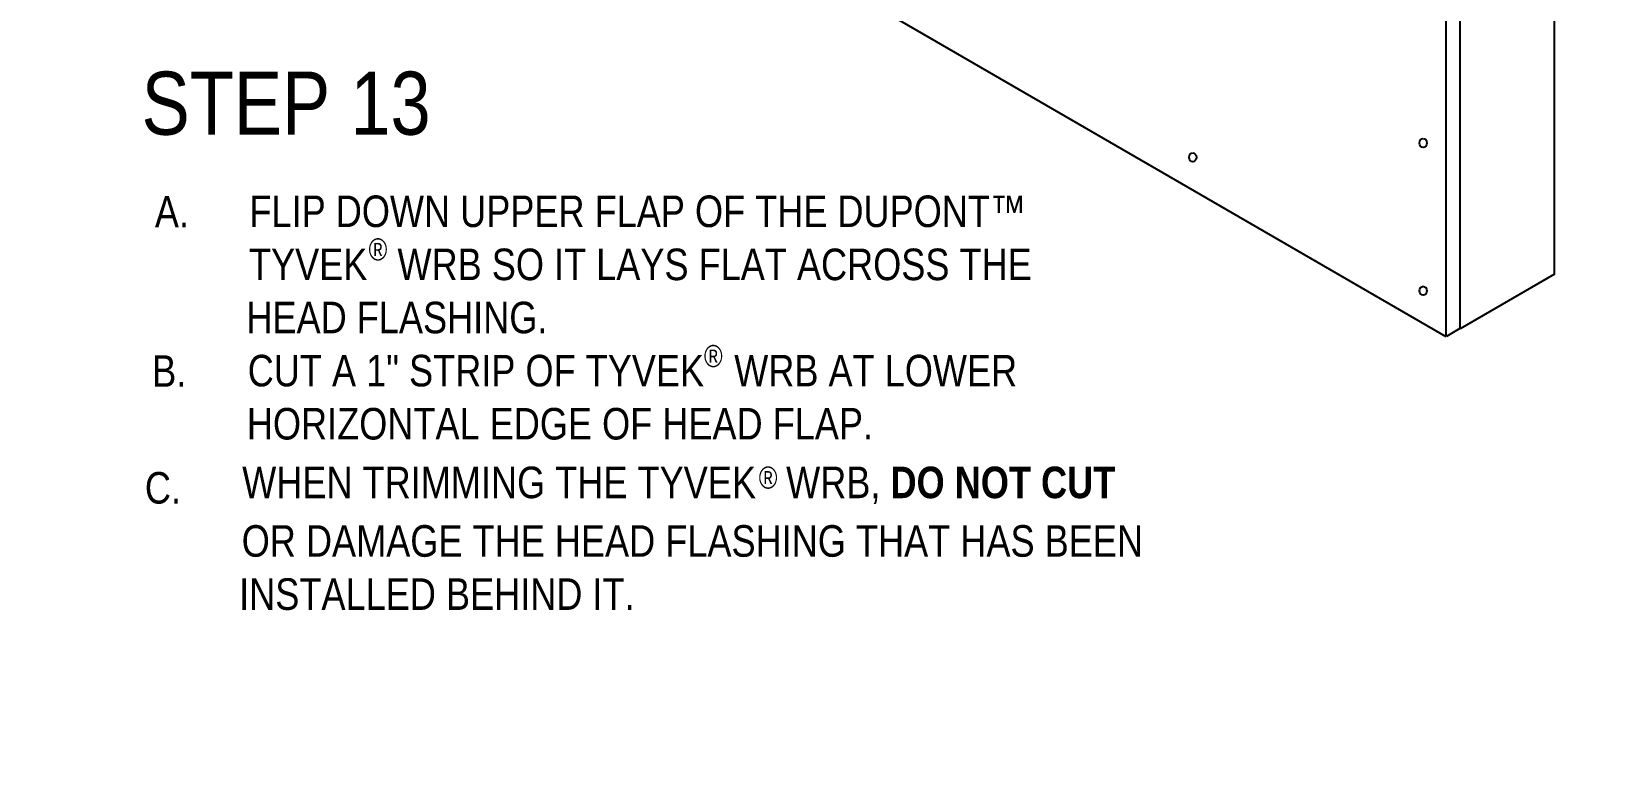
# Model space of a CAD drawing. Header units: inches. Extents: x -24 to 76, y -57 to 19.
# Drawn here: x 59.66 to 67.44, y 4.06 to 7.74 of the extents above; entities that cross this region are included whole.
import ezdxf

# ---------------------------------------------------------------- set-up
doc = ezdxf.new("R2010")
doc.units = ezdxf.units.IN
doc.header["$MEASUREMENT"] = 0
for name, color, linetype, lineweight in [('.ATI-TEXT', 7, 'Continuous', 0), ('G-ANNO-TTLB', 7, 'Continuous', 0), ('TYVEK', 7, 'Continuous', 0), ('WALL SCRATCH', 7, 'Continuous', 0)]:
    doc.layers.add(name, color=color, linetype=linetype, lineweight=lineweight)

# ---------------------------------------------------------------- blocks, each defined once
blk = doc.blocks.new('Block_553')
at = {"layer": '.ATI-TEXT', "char_height": 0.2, "attachment_point": 7}
for s, insert in [('\\C18;\\c0;\\FArial Narrow|b0|i0|c1;\\H0.156250;\\W1.000000;FLIP DOWN UPPER FLAP OF THE DUPONT™', (60.7398, 6.7722)), ('\\C18;\\c0;\\FArial Narrow|b0|i0|c1;\\H0.156250;\\W1.000000;A.', (60.2711, 6.7722)), ('\\C18;\\c0;\\FArial Narrow|b0|i0|c1;\\H0.109375;\\W1.000000;®', (61.3304, 6.6075)), ('\\C18;\\c0;\\FArial Narrow|b0|i0|c1;\\H0.156250;\\W1.000000;TYVEK   WRB SO IT LAYS FLAT ACROSS THE', (60.7374, 6.509)), ('\\C18;\\c0;\\FArial Narrow|b0|i0|c1;\\H0.156250;\\W1.000000;HEAD FLASHING.', (60.7248, 6.2458)), ('\\C18;\\c0;\\FArial Narrow|b0|i0|c1;\\H0.109375;\\W1.000000;®', (62.9922, 6.079)), ('\\C18;\\c0;\\FArial Narrow|b0|i0|c1;\\H0.156250;\\W1.000000;B.', (60.2578, 5.9826)), ('\\C18;\\c0;\\FArial Narrow|b0|i0|c1;\\H0.156250;\\W1.000000;CUT A 1" STRIP OF TYVEK   WRB AT LOWER', (60.7313, 5.9826)), ('\\C18;\\c0;\\FArial Narrow|b0|i0|c1;\\H0.156250;\\W1.000000;HORIZONTAL EDGE OF HEAD FLAP.', (60.727, 5.7194))]:
    blk.add_mtext(s, dxfattribs=dict(at, insert=insert))

msp = doc.modelspace()

# ---------------------------------------------------------------- hatches: boundary and pattern name
at = {"layer": 'G-ANNO-TTLB', "true_color": 0xff00ff, "transparency": 33554687}
h = msp.add_hatch(color=6, dxfattribs=at)
edge = h.paths.add_edge_path()
edge.add_spline(control_points=[(71.2893, -15.0744), (71.2893, -15.0744), (30.6016, -15.0744), (30.6016, -15.0744), (30.6016, -15.0744), (30.6016, 19.0506), (30.6016, 19.0506), (30.6016, 19.0506), (71.2893, 19.0506), (71.2893, 19.0506), (71.2893, 19.0506), (71.2893, -15.0744), (71.2893, -15.0744)], knot_values=[0, 0, 0, 0, 1, 1, 1, 2, 2, 2, 3, 3, 3, 4, 4, 4, 4], degree=3, periodic=0)
edge = h.paths.add_edge_path()
edge.add_spline(control_points=[(30.7266, 18.9256), (30.7266, 18.9256), (30.7266, -14.9494), (30.7266, -14.9494), (30.7266, -14.9494), (71.1643, -14.9494), (71.1643, -14.9494), (71.1643, -14.9494), (71.1643, 18.9256), (71.1643, 18.9256), (71.1643, 18.9256), (30.7266, 18.9256), (30.7266, 18.9256)], knot_values=[0, 0, 0, 0, 1, 1, 1, 2, 2, 2, 3, 3, 3, 4, 4, 4, 4], degree=3, periodic=0)
edge.add_line((30.7266, 18.9256), (30.7266, 18.9256))

# ---------------------------------------------------------------- linework, layer by layer
at = {"layer": 'G-ANNO-TTLB'}
for points in [[(71.2893, -15.0744), (71.2893, -15.0744), (30.6016, -15.0744), (30.6016, -15.0744), (30.6016, -15.0744), (30.6016, 19.0506), (30.6016, 19.0506), (30.6016, 19.0506), (71.2893, 19.0506), (71.2893, 19.0506), (71.2893, 19.0506), (71.2893, -15.0744), (71.2893, -15.0744)], [(30.7266, 18.9256), (30.7266, 18.9256), (30.7266, -14.9494), (30.7266, -14.9494), (30.7266, -14.9494), (71.1643, -14.9494), (71.1643, -14.9494), (71.1643, -14.9494), (71.1643, 18.9256), (71.1643, 18.9256), (71.1643, 18.9256), (30.7266, 18.9256), (30.7266, 18.9256)]]:
    msp.add_open_spline(points, degree=3, knots=[0, 0, 0, 0, 1, 1, 1, 2, 2, 2, 3, 3, 3, 4, 4, 4, 4], dxfattribs=at)
at = {"layer": 'TYVEK', "color": 33, "lineweight": 25, "true_color": 0xcc9966}
for q in [(67.2058, 12.4352), (66.7389, 6.2695)]:
    msp.add_line((67.2058, 6.5413), q, dxfattribs=at)
at = {"layer": 'WALL SCRATCH', "color": 2, "lineweight": 25, "true_color": 0xffff00}
for p, q in [((66.7394, 6.2723), (66.7394, 12.1614)), ((66.6681, 12.1263), (66.6681, 6.2323)), ((62.9349, 8.3936), (66.6681, 6.2323)), ((66.7374, 6.271), (66.6706, 6.2323))]:
    msp.add_line(p, q, dxfattribs=at)
at = {"layer": 'WALL SCRATCH', "color": 252, "lineweight": 25, "true_color": 0x848484}
msp.add_lwpolyline([(66.5669, 7.6879)], dxfattribs=at)
for centre in [(66.5554, 7.1908), (65.414, 7.1198), (66.5554, 6.4585)]:
    msp.add_ellipse(centre, major_axis=(0, 0.0221), ratio=0.812499, dxfattribs=at)

# ---------------------------------------------------------------- block references
at = {"layer": '.ATI-TEXT'}
msp.add_blockref('Block_553', (0, 0), dxfattribs=at)

# ---------------------------------------------------------------- texts
at = {"layer": '.ATI-TEXT', "char_height": 0.2, "attachment_point": 7}
for s, insert in [('\\C18;\\c0;\\FArial Narrow|b0|i0|c1;\\H0.312500;\\W1.000000;STEP 13', (60.2054, 7.2275)), ('\\C18;\\c0;\\FArial Narrow|b0|i0|c1;\\H0.156297;\\W1.000000;C.', (60.2217, 5.4018)), ('\\C18;\\c0;\\FArial Narrow|b0|i0|c1;\\H0.156297;\\W1.000000;WHEN TRIMMING THE TYVEK   WRB, \\FArial Narrow Bold|b1|i0|c1;\\H0.156300;DO NOT CUT', (60.7038, 5.4018)), ('\\C18;\\c0;\\FArial Narrow|b0|i0|c1;\\H0.109375;\\W1.000000;®', (63.2637, 5.4768)), ('\\C18;\\c0;\\FArial Narrow|b0|i0|c1;\\H0.156300;\\W1.000000;OR DAMAGE THE HEAD FLASHING THAT HAS BEEN', (60.7014, 5.1385)), ('\\C18;\\c0;\\FArial Narrow|b0|i0|c1;\\H0.156300;\\W1.000000;INSTALLED BEHIND IT.', (60.6888, 4.8752))]:
    msp.add_mtext(s, dxfattribs=dict(at, insert=insert))

doc.saveas('drawing.dxf')
